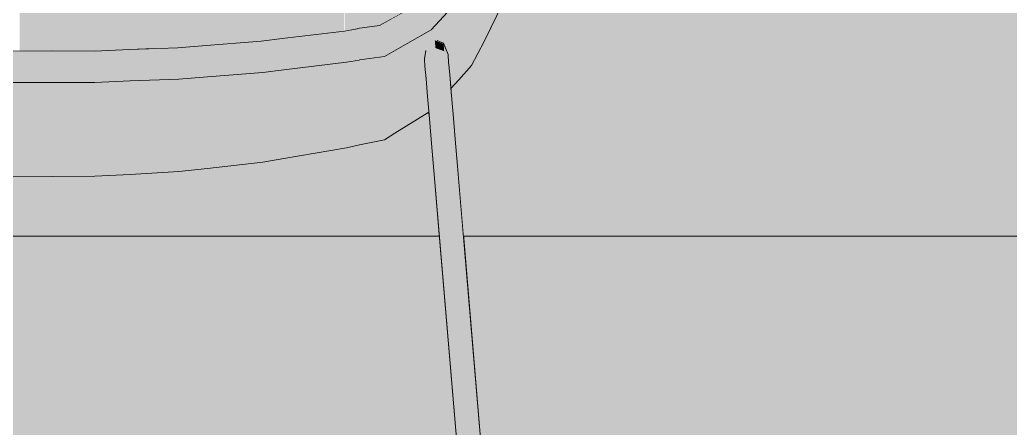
# Model space of a CAD drawing. Header units: centimetres. Extents: x -4381 to 5639, y -3920 to 4826.
# Drawn here: x 72.8344 to 73.2083, y 32.4811 to 32.6352 of the extents above; entities that cross this region are included whole.
import ezdxf
from ezdxf.xclip import XClip

# ---------------------------------------------------------------- set-up
doc = ezdxf.new("R2010")
doc.units = ezdxf.units.CM
doc.header["$MEASUREMENT"] = 0
doc.header["$XCLIPFRAME"] = 0
doc.set_wipeout_variables(frame=1)
doc.linetypes.add('Wipeout_Contour', pattern=[100, 0, -100])
for name, color, linetype in [('01- MOBILIER', 7, 'Continuous'), ('Drawing & Figure', 7, 'Continuous'), ('Structural - Combined', 7, 'Continuous')]:
    doc.layers.add(name, color=color, linetype=linetype)
for name, color, linetype, lineweight in [('01- MOBILIER_Pen_No__101', 252, 'Continuous', 5), ('01- MOBILIER_Pen_No__18', 9, 'Continuous', 5), ('01- MOBILIER_Pen_No__2', 8, 'Continuous', 5), ('01- MOBILIER_Pen_No__7', 7, 'Continuous', 5), ('Structural - Combined_Pen_No__1', 7, 'Continuous', 5)]:
    doc.layers.add(name, color=color, linetype=linetype, lineweight=lineweight)
for name, color, linetype, lineweight, true_color in [('01- MOBILIER_Pen_No__160', 7, 'Continuous', 5, 0xdae3bb), ('01- MOBILIER_Pen_No__178', 7, 'Continuous', 5, 0xbda888), ('01- MOBILIER_Pen_No__180', 7, 'Continuous', 5, 0xe2e3c6), ('01- MOBILIER_Pen_No__184', 7, 'Continuous', 5, 0xc5d295), ('01- MOBILIER_Pen_No__186', 7, 'Continuous', 5, 0xe8e8e8), ('01- MOBILIER_Pen_No__62', 7, 'Continuous', 5, 0xaaaaaa), ('Structural - Combined_Pen_No__102', 7, 'Continuous', 5, 0xcccccc)]:
    doc.layers.add(name, color=color, linetype=linetype, lineweight=lineweight, true_color=true_color)

# ---------------------------------------------------------------- blocks, each defined once
blk = doc.blocks.new('Drawing_7_7', base_point=(-363.09186, 32.20361))
at = {"color": 254, "linetype": 'Wipeout_Contour', "lineweight": 0, "ltscale": 319.510184}
blk.add_wipeout([(72.84688, 32.87861), (72.84688, 32.62348), (72.85934, 32.62344), (72.85934, 32.87861)], dxfattribs=at).dxf.layer = '01- MOBILIER'
at = {"color": 254, "linetype": 'Wipeout_Contour', "lineweight": 0, "ltscale": 319.510841}
blk.add_wipeout([(73.03014, 32.20361), (73.03147, 32.20361), (72.99963, 32.58001), (72.99826, 32.58043)], dxfattribs=at).dxf.layer = '01- MOBILIER'
at = {"layer": '01- MOBILIER_Pen_No__186', "linetype": 'Continuous', "ltscale": 10}
for points in [[(72.84688, 32.87861), (72.84688, 32.62348), (72.85934, 32.62344), (72.85934, 32.87861)], [(73.03014, 32.20361), (73.03147, 32.20361), (72.99963, 32.58001), (72.99826, 32.58043)]]:
    blk.add_hatch(color=256, dxfattribs=at).paths.add_polyline_path(points)
at = {"color": 254, "linetype": 'Wipeout_Contour', "lineweight": 0, "ltscale": 479.036518}
blk.add_wipeout([(72.85934, 32.87861), (72.85934, 32.62344), (72.86264, 32.62342), (72.87589, 32.62402), (72.88419, 32.62432), (72.88419, 32.87861)], dxfattribs=at).dxf.layer = '01- MOBILIER'
at = {"color": 254, "linetype": 'Wipeout_Contour', "lineweight": 0, "ltscale": 319.504409}
blk.add_wipeout([(73.02694, 32.20361), (73.03014, 32.20361), (72.99826, 32.58043), (72.99508, 32.58014)], dxfattribs=at).dxf.layer = '01- MOBILIER'
at = {"layer": '01- MOBILIER_Pen_No__180', "linetype": 'Continuous', "ltscale": 10}
blk.add_hatch(color=256, dxfattribs=at).paths.add_polyline_path([(72.85934, 32.87861), (72.85934, 32.62344), (72.86264, 32.62342), (72.87589, 32.62402), (72.88419, 32.62432), (72.88419, 32.87861)])
at = {"layer": '01- MOBILIER_Pen_No__186', "linetype": 'Continuous', "ltscale": 10}
blk.add_hatch(color=256, dxfattribs=at).paths.add_polyline_path([(73.02694, 32.20361), (73.03014, 32.20361), (72.99826, 32.58043), (72.99508, 32.58014)])
at = {"color": 254, "linetype": 'Wipeout_Contour', "lineweight": 0, "ltscale": 478.785004}
blk.add_wipeout([(72.88419, 32.62432), (72.89413, 32.62469), (72.90479, 32.6256), (72.90885, 32.62592), (72.90885, 32.87861), (72.88419, 32.87861)], dxfattribs=at).dxf.layer = '01- MOBILIER'
at = {"color": 254, "linetype": 'Wipeout_Contour', "lineweight": 0, "ltscale": 239.235139}
blk.add_wipeout([(72.84688, 32.62348), (72.86276, 32.61155), (72.86264, 32.62342)], dxfattribs=at).dxf.layer = '01- MOBILIER'
at = {"color": 254, "linetype": 'Wipeout_Contour', "lineweight": 0, "ltscale": 319.492924}
blk.add_wipeout([(73.02373, 32.20361), (73.02694, 32.20361), (72.99508, 32.58014), (72.99195, 32.57931)], dxfattribs=at).dxf.layer = '01- MOBILIER'
at = {"layer": '01- MOBILIER_Pen_No__101', "linetype": 'Continuous', "ltscale": 10}
blk.add_hatch(color=256, dxfattribs=at).paths.add_polyline_path([(73.02373, 32.20361), (73.02694, 32.20361), (72.99508, 32.58014), (72.99195, 32.57931)])
at = {"layer": '01- MOBILIER_Pen_No__180', "linetype": 'Continuous', "ltscale": 10}
for points in [[(72.88419, 32.62432), (72.89413, 32.62469), (72.90479, 32.6256), (72.90885, 32.62592), (72.90885, 32.87861), (72.88419, 32.87861)], [(72.84688, 32.62348), (72.86276, 32.61155), (72.86264, 32.62342)]]:
    blk.add_hatch(color=256, dxfattribs=at).paths.add_polyline_path(points)
at = {"color": 254, "linetype": 'Wipeout_Contour', "lineweight": 0, "ltscale": 399.28503}
blk.add_wipeout([(72.90885, 32.62592), (72.92557, 32.62722), (72.93322, 32.62819), (72.93322, 32.87861), (72.90885, 32.87861)], dxfattribs=at).dxf.layer = '01- MOBILIER'
at = {"color": 254, "linetype": 'Wipeout_Contour', "lineweight": 0, "ltscale": 239.717094}
blk.add_wipeout([(72.84688, 32.62348), (72.84688, 32.61161), (72.86276, 32.61155)], dxfattribs=at).dxf.layer = '01- MOBILIER'
at = {"color": 254, "linetype": 'Wipeout_Contour', "lineweight": 0, "ltscale": 319.48419}
blk.add_wipeout([(73.0224, 32.20361), (73.02373, 32.20361), (72.99195, 32.57931), (72.99069, 32.57842)], dxfattribs=at).dxf.layer = '01- MOBILIER'
at = {"layer": '01- MOBILIER_Pen_No__101', "linetype": 'Continuous', "ltscale": 10}
blk.add_hatch(color=256, dxfattribs=at).paths.add_polyline_path([(73.0224, 32.20361), (73.02373, 32.20361), (72.99195, 32.57931), (72.99069, 32.57842)])
at = {"layer": '01- MOBILIER_Pen_No__160', "linetype": 'Continuous', "ltscale": 10}
blk.add_hatch(color=256, dxfattribs=at).paths.add_polyline_path([(72.90885, 32.62592), (72.92557, 32.62722), (72.93322, 32.62819), (72.93322, 32.87861), (72.90885, 32.87861)])
at = {"layer": '01- MOBILIER_Pen_No__180', "linetype": 'Continuous', "ltscale": 10}
blk.add_hatch(color=256, dxfattribs=at).paths.add_polyline_path([(72.84688, 32.62348), (72.84688, 32.61161), (72.86276, 32.61155)])
at = {"color": 254, "linetype": 'Wipeout_Contour', "lineweight": 0, "ltscale": 319.464747}
blk.add_wipeout([(72.83443, 32.62344), (72.84688, 32.62348), (72.84688, 32.87861), (72.83443, 32.87861)], dxfattribs=at).dxf.layer = '01- MOBILIER'
at = {"color": 254, "linetype": 'Wipeout_Contour', "lineweight": 0, "ltscale": 319.864058}
blk.add_wipeout([(72.93322, 32.62819), (72.95694, 32.63101), (72.95716, 32.87861), (72.93322, 32.87861)], dxfattribs=at).dxf.layer = '01- MOBILIER'
at = {"color": 254, "linetype": 'Wipeout_Contour', "lineweight": 0, "ltscale": 239.263917}
blk.add_wipeout([(72.86264, 32.62342), (72.87612, 32.61215), (72.87589, 32.62402)], dxfattribs=at).dxf.layer = '01- MOBILIER'
at = {"color": 254, "linetype": 'Wipeout_Contour', "lineweight": 0, "ltscale": 319.715091}
blk.add_wipeout([(72.99963, 32.58001), (72.99877, 32.59017), (72.99734, 32.59136), (72.99826, 32.58043)], dxfattribs=at).dxf.layer = '01- MOBILIER'
at = {"color": 254, "linetype": 'Wipeout_Contour', "lineweight": 0, "ltscale": 319.020632}
blk.add_wipeout([(72.68617, 32.37861), (73.0076, 32.37861), (72.99279, 32.55361), (72.70097, 32.55361)], dxfattribs=at).dxf.layer = 'Structural - Combined'
at = {"layer": '01- MOBILIER_Pen_No__160', "linetype": 'Continuous', "ltscale": 10}
blk.add_hatch(color=256, dxfattribs=at).paths.add_polyline_path([(72.93322, 32.62819), (72.95694, 32.63101), (72.95716, 32.87861), (72.93322, 32.87861)])
at = {"layer": '01- MOBILIER_Pen_No__180', "linetype": 'Continuous', "ltscale": 10}
blk.add_hatch(color=256, dxfattribs=at).paths.add_polyline_path([(72.86264, 32.62342), (72.87612, 32.61215), (72.87589, 32.62402)])
at = {"layer": '01- MOBILIER_Pen_No__186', "linetype": 'Continuous', "ltscale": 10}
for points in [[(72.83443, 32.62344), (72.84688, 32.62348), (72.84688, 32.87861), (72.83443, 32.87861)], [(72.99963, 32.58001), (72.99877, 32.59017), (72.99734, 32.59136), (72.99826, 32.58043)]]:
    blk.add_hatch(color=256, dxfattribs=at).paths.add_polyline_path(points)
at = {"layer": 'Structural - Combined_Pen_No__102', "linetype": 'Continuous', "ltscale": 10}
blk.add_hatch(color=256, dxfattribs=at).paths.add_polyline_path([(72.68617, 32.37861), (73.0076, 32.37861), (72.99279, 32.55361), (72.70097, 32.55361)])
at = {"color": 254, "linetype": 'Wipeout_Contour', "lineweight": 0, "ltscale": 479.54867}
blk.add_wipeout([(72.95716, 32.87861), (72.95716, 32.63105), (72.96181, 32.63183), (72.97021, 32.63304), (72.97808, 32.63745), (72.97808, 32.87861)], dxfattribs=at).dxf.layer = '01- MOBILIER'
at = {"color": 254, "linetype": 'Wipeout_Contour', "lineweight": 0, "ltscale": 239.768576}
blk.add_wipeout([(72.86264, 32.62342), (72.86276, 32.61155), (72.87612, 32.61215)], dxfattribs=at).dxf.layer = '01- MOBILIER'
at = {"color": 254, "linetype": 'Wipeout_Contour', "lineweight": 0, "ltscale": 319.765503}
blk.add_wipeout([(72.99826, 32.58043), (72.99734, 32.59136), (72.99413, 32.59138), (72.99508, 32.58014)], dxfattribs=at).dxf.layer = '01- MOBILIER'
at = {"color": 254, "linetype": 'Wipeout_Contour', "lineweight": 0, "ltscale": 320.516745}
blk.add_wipeout([(73.00186, 32.55361), (73.01667, 32.37861), (73.49609, 32.37861), (73.51089, 32.55361)], dxfattribs=at).dxf.layer = 'Structural - Combined'
at = {"layer": '01- MOBILIER_Pen_No__180', "linetype": 'Continuous', "ltscale": 10}
blk.add_hatch(color=256, dxfattribs=at).paths.add_polyline_path([(72.86264, 32.62342), (72.86276, 32.61155), (72.87612, 32.61215)])
at = {"layer": '01- MOBILIER_Pen_No__184', "linetype": 'Continuous', "ltscale": 10}
blk.add_hatch(color=256, dxfattribs=at).paths.add_polyline_path([(72.95716, 32.87861), (72.95716, 32.63105), (72.96181, 32.63183), (72.97021, 32.63304), (72.97808, 32.63745), (72.97808, 32.87861)])
at = {"layer": '01- MOBILIER_Pen_No__186', "linetype": 'Continuous', "ltscale": 10}
blk.add_hatch(color=256, dxfattribs=at).paths.add_polyline_path([(72.99826, 32.58043), (72.99734, 32.59136), (72.99413, 32.59138), (72.99508, 32.58014)])
at = {"layer": 'Structural - Combined_Pen_No__102', "linetype": 'Continuous', "ltscale": 10}
blk.add_hatch(color=256, dxfattribs=at).paths.add_polyline_path([(73.00186, 32.55361), (73.01667, 32.37861), (73.49609, 32.37861), (73.51089, 32.55361)])
at = {"color": 254, "linetype": 'Wipeout_Contour', "lineweight": 0, "ltscale": 239.309933}
blk.add_wipeout([(72.87589, 32.62402), (72.89449, 32.61283), (72.89413, 32.62469)], dxfattribs=at).dxf.layer = '01- MOBILIER'
at = {"color": 254, "linetype": 'Wipeout_Contour', "lineweight": 0, "ltscale": 319.259769}
blk.add_wipeout([(72.84688, 32.61161), (72.84688, 32.57612), (72.86276, 32.57618), (72.86276, 32.61155)], dxfattribs=at).dxf.layer = '01- MOBILIER'
at = {"color": 254, "linetype": 'Wipeout_Contour', "lineweight": 0, "ltscale": 319.744225}
blk.add_wipeout([(72.99508, 32.58014), (72.99413, 32.59138), (72.99102, 32.59023), (72.99195, 32.57931)], dxfattribs=at).dxf.layer = '01- MOBILIER'
at = {"layer": '01- MOBILIER_Pen_No__178', "linetype": 'Continuous', "ltscale": 10}
blk.add_hatch(color=256, dxfattribs=at).paths.add_polyline_path([(72.84688, 32.61161), (72.84688, 32.57612), (72.86276, 32.57618), (72.86276, 32.61155)])
at = {"layer": '01- MOBILIER_Pen_No__180', "linetype": 'Continuous', "ltscale": 10}
blk.add_hatch(color=256, dxfattribs=at).paths.add_polyline_path([(72.87589, 32.62402), (72.89449, 32.61283), (72.89413, 32.62469)])
at = {"layer": '01- MOBILIER_Pen_No__62', "linetype": 'Continuous', "ltscale": 10}
blk.add_hatch(color=256, dxfattribs=at).paths.add_polyline_path([(72.99508, 32.58014), (72.99413, 32.59138), (72.99102, 32.59023), (72.99195, 32.57931)])
at = {"color": 254, "linetype": 'Wipeout_Contour', "lineweight": 0, "ltscale": 240.078585}
blk.add_wipeout([(72.84688, 32.62348), (72.83113, 32.62342), (72.83101, 32.61155)], dxfattribs=at).dxf.layer = '01- MOBILIER'
at = {"color": 254, "linetype": 'Wipeout_Contour', "lineweight": 0, "ltscale": 239.810657}
blk.add_wipeout([(72.87589, 32.62402), (72.87612, 32.61215), (72.89449, 32.61283)], dxfattribs=at).dxf.layer = '01- MOBILIER'
at = {"color": 254, "linetype": 'Wipeout_Contour', "lineweight": 0, "ltscale": 319.716237}
blk.add_wipeout([(72.99877, 32.59017), (72.99797, 32.59963), (72.99646, 32.60175), (72.99734, 32.59136)], dxfattribs=at).dxf.layer = '01- MOBILIER'
at = {"color": 254, "linetype": 'Wipeout_Contour', "lineweight": 0, "ltscale": 319.739542}
blk.add_wipeout([(72.99195, 32.57931), (72.99102, 32.59023), (72.98983, 32.58858), (72.99069, 32.57842)], dxfattribs=at).dxf.layer = '01- MOBILIER'
at = {"layer": '01- MOBILIER_Pen_No__101', "linetype": 'Continuous', "ltscale": 10}
blk.add_hatch(color=256, dxfattribs=at).paths.add_polyline_path([(72.99195, 32.57931), (72.99102, 32.59023), (72.98983, 32.58858), (72.99069, 32.57842)])
at = {"layer": '01- MOBILIER_Pen_No__160', "linetype": 'Continuous', "ltscale": 10}
blk.add_hatch(color=256, dxfattribs=at).paths.add_polyline_path([(72.84688, 32.62348), (72.83113, 32.62342), (72.83101, 32.61155)])
at = {"layer": '01- MOBILIER_Pen_No__180', "linetype": 'Continuous', "ltscale": 10}
blk.add_hatch(color=256, dxfattribs=at).paths.add_polyline_path([(72.87589, 32.62402), (72.87612, 32.61215), (72.89449, 32.61283)])
at = {"layer": '01- MOBILIER_Pen_No__186', "linetype": 'Continuous', "ltscale": 10}
blk.add_hatch(color=256, dxfattribs=at).paths.add_polyline_path([(72.99877, 32.59017), (72.99797, 32.59963), (72.99646, 32.60175), (72.99734, 32.59136)])
at = {"layer": '01- MOBILIER_Pen_No__7', "linetype": 'Continuous', "ltscale": 10}
blk.add_line((72.86264, 32.62342), (72.87589, 32.62402), dxfattribs=at)
at = {"color": 254, "linetype": 'Wipeout_Contour', "lineweight": 0, "ltscale": 238.777772}
blk.add_wipeout([(72.84688, 32.62348), (72.83101, 32.61155), (72.84688, 32.61161)], dxfattribs=at).dxf.layer = '01- MOBILIER'
at = {"color": 254, "linetype": 'Wipeout_Contour', "lineweight": 0, "ltscale": 239.357637}
blk.add_wipeout([(72.89413, 32.62469), (72.90524, 32.61375), (72.90479, 32.6256)], dxfattribs=at).dxf.layer = '01- MOBILIER'
at = {"color": 254, "linetype": 'Wipeout_Contour', "lineweight": 0, "ltscale": 319.753834}
blk.add_wipeout([(72.99734, 32.59136), (72.99646, 32.60175), (72.99322, 32.60217), (72.99413, 32.59138)], dxfattribs=at).dxf.layer = '01- MOBILIER'
at = {"layer": '01- MOBILIER_Pen_No__160', "linetype": 'Continuous', "ltscale": 10}
blk.add_hatch(color=256, dxfattribs=at).paths.add_polyline_path([(72.84688, 32.62348), (72.83101, 32.61155), (72.84688, 32.61161)])
at = {"layer": '01- MOBILIER_Pen_No__180', "linetype": 'Continuous', "ltscale": 10}
blk.add_hatch(color=256, dxfattribs=at).paths.add_polyline_path([(72.89413, 32.62469), (72.90524, 32.61375), (72.90479, 32.6256)])
at = {"layer": '01- MOBILIER_Pen_No__186', "linetype": 'Continuous', "ltscale": 10}
blk.add_hatch(color=256, dxfattribs=at).paths.add_polyline_path([(72.99734, 32.59136), (72.99646, 32.60175), (72.99322, 32.60217), (72.99413, 32.59138)])
at = {"layer": '01- MOBILIER_Pen_No__7', "linetype": 'Continuous', "ltscale": 10}
for q in [(72.83113, 32.62342), (72.86264, 32.62342)]:
    blk.add_line((72.84688, 32.62348), q, dxfattribs=at)
at = {"color": 254, "linetype": 'Wipeout_Contour', "lineweight": 0, "ltscale": 239.844031}
blk.add_wipeout([(72.89413, 32.62469), (72.89449, 32.61283), (72.90524, 32.61375)], dxfattribs=at).dxf.layer = '01- MOBILIER'
at = {"color": 254, "linetype": 'Wipeout_Contour', "lineweight": 0, "ltscale": 319.201808}
blk.add_wipeout([(72.83101, 32.57618), (72.84688, 32.57612), (72.84688, 32.61161), (72.83101, 32.61155)], dxfattribs=at).dxf.layer = '01- MOBILIER'
at = {"color": 254, "linetype": 'Wipeout_Contour', "lineweight": 0, "ltscale": 319.757331}
blk.add_wipeout([(72.99413, 32.59138), (72.99322, 32.60217), (72.99014, 32.60063), (72.99102, 32.59023)], dxfattribs=at).dxf.layer = '01- MOBILIER'
at = {"layer": '01- MOBILIER_Pen_No__178', "linetype": 'Continuous', "ltscale": 10}
blk.add_hatch(color=256, dxfattribs=at).paths.add_polyline_path([(72.83101, 32.57618), (72.84688, 32.57612), (72.84688, 32.61161), (72.83101, 32.61155)])
at = {"layer": '01- MOBILIER_Pen_No__180', "linetype": 'Continuous', "ltscale": 10}
blk.add_hatch(color=256, dxfattribs=at).paths.add_polyline_path([(72.89413, 32.62469), (72.89449, 32.61283), (72.90524, 32.61375)])
at = {"layer": '01- MOBILIER_Pen_No__62', "linetype": 'Continuous', "ltscale": 10}
blk.add_hatch(color=256, dxfattribs=at).paths.add_polyline_path([(72.99413, 32.59138), (72.99322, 32.60217), (72.99014, 32.60063), (72.99102, 32.59023)])
at = {"layer": '01- MOBILIER_Pen_No__7', "linetype": 'Continuous', "ltscale": 10}
for p, q in [((72.87589, 32.62402), (72.89413, 32.62469)), ((72.84688, 32.61161), (72.83101, 32.61155))]:
    blk.add_line(p, q, dxfattribs=at)
at = {"color": 254, "linetype": 'Wipeout_Contour', "lineweight": 0, "ltscale": 239.37183}
blk.add_wipeout([(72.90479, 32.6256), (72.92618, 32.61539), (72.92557, 32.62722)], dxfattribs=at).dxf.layer = '01- MOBILIER'
at = {"color": 254, "linetype": 'Wipeout_Contour', "lineweight": 0, "ltscale": 479.166573}
blk.add_wipeout([(72.86276, 32.61155), (72.86276, 32.57618), (72.87612, 32.57688), (72.89449, 32.57797), (72.89449, 32.61283), (72.87612, 32.61215)], dxfattribs=at).dxf.layer = '01- MOBILIER'
at = {"color": 254, "linetype": 'Wipeout_Contour', "lineweight": 0, "ltscale": 319.734817}
blk.add_wipeout([(72.99797, 32.59963), (72.99727, 32.6079), (72.99569, 32.61084), (72.99646, 32.60175)], dxfattribs=at).dxf.layer = '01- MOBILIER'
at = {"color": 254, "linetype": 'Wipeout_Contour', "lineweight": 0, "ltscale": 319.756022}
blk.add_wipeout([(72.99102, 32.59023), (72.99014, 32.60063), (72.98903, 32.59804), (72.98983, 32.58858)], dxfattribs=at).dxf.layer = '01- MOBILIER'
at = {"layer": '01- MOBILIER_Pen_No__101', "linetype": 'Continuous', "ltscale": 10}
blk.add_hatch(color=256, dxfattribs=at).paths.add_polyline_path([(72.99102, 32.59023), (72.99014, 32.60063), (72.98903, 32.59804), (72.98983, 32.58858)])
at = {"layer": '01- MOBILIER_Pen_No__178', "linetype": 'Continuous', "ltscale": 10}
blk.add_hatch(color=256, dxfattribs=at).paths.add_polyline_path([(72.86276, 32.61155), (72.86276, 32.57618), (72.87612, 32.57688), (72.89449, 32.57797), (72.89449, 32.61283), (72.87612, 32.61215)])
at = {"layer": '01- MOBILIER_Pen_No__180', "linetype": 'Continuous', "ltscale": 10}
blk.add_hatch(color=256, dxfattribs=at).paths.add_polyline_path([(72.90479, 32.6256), (72.92618, 32.61539), (72.92557, 32.62722)])
at = {"layer": '01- MOBILIER_Pen_No__186', "linetype": 'Continuous', "ltscale": 10}
blk.add_hatch(color=256, dxfattribs=at).paths.add_polyline_path([(72.99797, 32.59963), (72.99727, 32.6079), (72.99569, 32.61084), (72.99646, 32.60175)])
at = {"layer": '01- MOBILIER_Pen_No__7', "linetype": 'Continuous', "ltscale": 10}
for p, q in [((72.84688, 32.61161), (72.86276, 32.61155)), ((72.86276, 32.61155), (72.87612, 32.61215))]:
    blk.add_line(p, q, dxfattribs=at)
at = {"color": 254, "linetype": 'Wipeout_Contour', "lineweight": 0, "ltscale": 239.919537}
blk.add_wipeout([(72.90479, 32.6256), (72.90524, 32.61375), (72.92618, 32.61539)], dxfattribs=at).dxf.layer = '01- MOBILIER'
at = {"color": 254, "linetype": 'Wipeout_Contour', "lineweight": 0, "ltscale": 319.767982}
blk.add_wipeout([(72.99646, 32.60175), (72.99569, 32.61084), (72.99242, 32.6116), (72.99322, 32.60217)], dxfattribs=at).dxf.layer = '01- MOBILIER'
at = {"layer": '01- MOBILIER', "linetype": 'Continuous', "lineweight": 0, "ltscale": 10, "true_color": 0xffffff}
blk.add_hatch(color=7, dxfattribs=at).paths.add_polyline_path([(72.99646, 32.60175), (72.99569, 32.61084), (72.99242, 32.6116), (72.99322, 32.60217)])
at = {"layer": '01- MOBILIER_Pen_No__180', "linetype": 'Continuous', "ltscale": 10}
blk.add_hatch(color=256, dxfattribs=at).paths.add_polyline_path([(72.90479, 32.6256), (72.90524, 32.61375), (72.92618, 32.61539)])
at = {"layer": '01- MOBILIER_Pen_No__7', "linetype": 'Continuous', "ltscale": 10}
blk.add_line((72.89413, 32.62469), (72.90479, 32.6256), dxfattribs=at)
at = {"color": 254, "linetype": 'Wipeout_Contour', "lineweight": 0, "ltscale": 239.47321}
blk.add_wipeout([(72.92557, 32.62722), (72.93414, 32.61639), (72.93347, 32.62822)], dxfattribs=at).dxf.layer = '01- MOBILIER'
at = {"color": 254, "linetype": 'Wipeout_Contour', "lineweight": 0, "ltscale": 319.770398}
blk.add_wipeout([(72.99322, 32.60217), (72.99242, 32.6116), (72.98937, 32.60972), (72.99014, 32.60063)], dxfattribs=at).dxf.layer = '01- MOBILIER'
at = {"layer": '01- MOBILIER_Pen_No__180', "linetype": 'Continuous', "ltscale": 10}
blk.add_hatch(color=256, dxfattribs=at).paths.add_polyline_path([(72.92557, 32.62722), (72.93414, 32.61639), (72.93347, 32.62822)])
at = {"layer": '01- MOBILIER_Pen_No__62', "linetype": 'Continuous', "ltscale": 10}
blk.add_hatch(color=256, dxfattribs=at).paths.add_polyline_path([(72.99322, 32.60217), (72.99242, 32.6116), (72.98937, 32.60972), (72.99014, 32.60063)])
at = {"color": 254, "linetype": 'Wipeout_Contour', "lineweight": 0, "ltscale": 239.89956}
blk.add_wipeout([(72.92557, 32.62722), (72.92618, 32.61539), (72.93414, 32.61639)], dxfattribs=at).dxf.layer = '01- MOBILIER'
at = {"color": 254, "linetype": 'Wipeout_Contour', "lineweight": 0, "ltscale": 319.752918}
blk.add_wipeout([(72.99727, 32.6079), (72.99671, 32.61456), (72.99507, 32.61818), (72.99569, 32.61084)], dxfattribs=at).dxf.layer = '01- MOBILIER'
at = {"color": 254, "linetype": 'Wipeout_Contour', "lineweight": 0, "ltscale": 319.77002}
blk.add_wipeout([(72.99014, 32.60063), (72.98937, 32.60972), (72.98833, 32.6063), (72.98903, 32.59804)], dxfattribs=at).dxf.layer = '01- MOBILIER'
at = {"layer": '01- MOBILIER_Pen_No__101', "linetype": 'Continuous', "ltscale": 10}
blk.add_hatch(color=256, dxfattribs=at).paths.add_polyline_path([(72.99014, 32.60063), (72.98937, 32.60972), (72.98833, 32.6063), (72.98903, 32.59804)])
at = {"layer": '01- MOBILIER_Pen_No__180', "linetype": 'Continuous', "ltscale": 10}
blk.add_hatch(color=256, dxfattribs=at).paths.add_polyline_path([(72.92557, 32.62722), (72.92618, 32.61539), (72.93414, 32.61639)])
at = {"layer": '01- MOBILIER_Pen_No__186', "linetype": 'Continuous', "ltscale": 10}
blk.add_hatch(color=256, dxfattribs=at).paths.add_polyline_path([(72.99727, 32.6079), (72.99671, 32.61456), (72.99507, 32.61818), (72.99569, 32.61084)])
at = {"layer": '01- MOBILIER_Pen_No__7', "linetype": 'Continuous', "ltscale": 10}
blk.add_line((72.90479, 32.6256), (72.92557, 32.62722), dxfattribs=at)
at = {"color": 254, "linetype": 'Wipeout_Contour', "lineweight": 0, "ltscale": 239.424843}
blk.add_wipeout([(72.93347, 32.62822), (72.95779, 32.61921), (72.95694, 32.63101)], dxfattribs=at).dxf.layer = '01- MOBILIER'
at = {"color": 254, "linetype": 'Wipeout_Contour', "lineweight": 0, "ltscale": 319.780472}
blk.add_wipeout([(72.99569, 32.61084), (72.99507, 32.61818), (72.99178, 32.6192), (72.99242, 32.6116)], dxfattribs=at).dxf.layer = '01- MOBILIER'
at = {"color": 254, "linetype": 'Wipeout_Contour', "lineweight": 0, "ltscale": 479.490103}
blk.add_wipeout([(72.89449, 32.61283), (72.89449, 32.57797), (72.90524, 32.57913), (72.92618, 32.58155), (72.92618, 32.61539), (72.90524, 32.61375)], dxfattribs=at).dxf.layer = '01- MOBILIER'
at = {"layer": '01- MOBILIER', "linetype": 'Continuous', "lineweight": 0, "ltscale": 10, "true_color": 0xffffff}
blk.add_hatch(color=7, dxfattribs=at).paths.add_polyline_path([(72.99569, 32.61084), (72.99507, 32.61818), (72.99178, 32.6192), (72.99242, 32.6116)])
at = {"layer": '01- MOBILIER_Pen_No__178', "linetype": 'Continuous', "ltscale": 10}
blk.add_hatch(color=256, dxfattribs=at).paths.add_polyline_path([(72.89449, 32.61283), (72.89449, 32.57797), (72.90524, 32.57913), (72.92618, 32.58155), (72.92618, 32.61539), (72.90524, 32.61375)])
at = {"layer": '01- MOBILIER_Pen_No__180', "linetype": 'Continuous', "ltscale": 10}
blk.add_hatch(color=256, dxfattribs=at).paths.add_polyline_path([(72.93347, 32.62822), (72.95779, 32.61921), (72.95694, 32.63101)])
at = {"layer": '01- MOBILIER_Pen_No__7', "linetype": 'Continuous', "ltscale": 10}
for p, q in [((72.87612, 32.61215), (72.89449, 32.61283)), ((72.89449, 32.61283), (72.90524, 32.61375))]:
    blk.add_line(p, q, dxfattribs=at)
at = {"color": 254, "linetype": 'Wipeout_Contour', "lineweight": 0, "ltscale": 240.039433}
blk.add_wipeout([(72.93347, 32.62822), (72.93414, 32.61639), (72.95779, 32.61921)], dxfattribs=at).dxf.layer = '01- MOBILIER'
at = {"color": 254, "linetype": 'Wipeout_Contour', "lineweight": 0, "ltscale": 319.770725}
blk.add_wipeout([(72.99671, 32.61456), (72.99631, 32.6193), (72.99463, 32.62338), (72.99507, 32.61818)], dxfattribs=at).dxf.layer = '01- MOBILIER'
at = {"color": 254, "linetype": 'Wipeout_Contour', "lineweight": 0, "ltscale": 319.781339}
blk.add_wipeout([(72.99242, 32.6116), (72.99178, 32.6192), (72.98875, 32.61705), (72.98937, 32.60972)], dxfattribs=at).dxf.layer = '01- MOBILIER'
at = {"layer": '01- MOBILIER_Pen_No__18', "linetype": 'Continuous', "ltscale": 10}
blk.add_hatch(color=256, dxfattribs=at).paths.add_polyline_path([(72.99242, 32.6116), (72.99178, 32.6192), (72.98875, 32.61705), (72.98937, 32.60972)])
at = {"layer": '01- MOBILIER_Pen_No__180', "linetype": 'Continuous', "ltscale": 10}
blk.add_hatch(color=256, dxfattribs=at).paths.add_polyline_path([(72.93347, 32.62822), (72.93414, 32.61639), (72.95779, 32.61921)])
at = {"layer": '01- MOBILIER_Pen_No__186', "linetype": 'Continuous', "ltscale": 10}
blk.add_hatch(color=256, dxfattribs=at).paths.add_polyline_path([(72.99671, 32.61456), (72.99631, 32.6193), (72.99463, 32.62338), (72.99507, 32.61818)])
at = {"layer": '01- MOBILIER_Pen_No__7', "linetype": 'Continuous', "ltscale": 10}
blk.add_line((72.92557, 32.62722), (72.93347, 32.62822), dxfattribs=at)
at = {"color": 254, "linetype": 'Wipeout_Contour', "lineweight": 0, "ltscale": 239.633348}
blk.add_wipeout([(72.95694, 32.63101), (72.9627, 32.62003), (72.96182, 32.63183)], dxfattribs=at).dxf.layer = '01- MOBILIER'
at = {"color": 254, "linetype": 'Wipeout_Contour', "lineweight": 0, "ltscale": 319.790823}
blk.add_wipeout([(72.99507, 32.61818), (72.99463, 32.62338), (72.99132, 32.6246), (72.99178, 32.6192)], dxfattribs=at).dxf.layer = '01- MOBILIER'
at = {"color": 254, "linetype": 'Wipeout_Contour', "lineweight": 0, "ltscale": 319.780984}
blk.add_wipeout([(72.98937, 32.60972), (72.98875, 32.61705), (72.98777, 32.61297), (72.98833, 32.6063)], dxfattribs=at).dxf.layer = '01- MOBILIER'
at = {"layer": '01- MOBILIER', "linetype": 'Continuous', "lineweight": 0, "ltscale": 10, "true_color": 0xffffff}
blk.add_hatch(color=7, dxfattribs=at).paths.add_polyline_path([(72.99507, 32.61818), (72.99463, 32.62338), (72.99132, 32.6246), (72.99178, 32.6192)])
at = {"layer": '01- MOBILIER_Pen_No__101', "linetype": 'Continuous', "ltscale": 10}
blk.add_hatch(color=256, dxfattribs=at).paths.add_polyline_path([(72.98937, 32.60972), (72.98875, 32.61705), (72.98777, 32.61297), (72.98833, 32.6063)])
at = {"layer": '01- MOBILIER_Pen_No__180', "linetype": 'Continuous', "ltscale": 10}
blk.add_hatch(color=256, dxfattribs=at).paths.add_polyline_path([(72.95694, 32.63101), (72.9627, 32.62003), (72.96182, 32.63183)])
at = {"color": 254, "linetype": 'Wipeout_Contour', "lineweight": 0, "ltscale": 239.911694}
blk.add_wipeout([(72.95694, 32.63101), (72.95779, 32.61921), (72.9627, 32.62003)], dxfattribs=at).dxf.layer = '01- MOBILIER'
at = {"color": 254, "linetype": 'Wipeout_Contour', "lineweight": 0, "ltscale": 319.789417}
blk.add_wipeout([(72.99631, 32.6193), (72.99609, 32.62186), (72.99439, 32.62619), (72.99463, 32.62338)], dxfattribs=at).dxf.layer = '01- MOBILIER'
at = {"color": 254, "linetype": 'Wipeout_Contour', "lineweight": 0, "ltscale": 319.789862}
blk.add_wipeout([(72.99178, 32.6192), (72.99132, 32.6246), (72.98831, 32.62225), (72.98875, 32.61705)], dxfattribs=at).dxf.layer = '01- MOBILIER'
at = {"layer": '01- MOBILIER_Pen_No__180', "linetype": 'Continuous', "ltscale": 10}
blk.add_hatch(color=256, dxfattribs=at).paths.add_polyline_path([(72.95694, 32.63101), (72.95779, 32.61921), (72.9627, 32.62003)])
at = {"layer": '01- MOBILIER_Pen_No__186', "linetype": 'Continuous', "ltscale": 10}
blk.add_hatch(color=256, dxfattribs=at).paths.add_polyline_path([(72.99631, 32.6193), (72.99609, 32.62186), (72.99439, 32.62619), (72.99463, 32.62338)])
at = {"layer": '01- MOBILIER_Pen_No__62', "linetype": 'Continuous', "ltscale": 10}
blk.add_hatch(color=256, dxfattribs=at).paths.add_polyline_path([(72.99178, 32.6192), (72.99132, 32.6246), (72.98831, 32.62225), (72.98875, 32.61705)])
at = {"layer": '01- MOBILIER_Pen_No__7', "linetype": 'Continuous', "ltscale": 10}
blk.add_line((72.93347, 32.62822), (72.95694, 32.63101), dxfattribs=at)
at = {"color": 254, "linetype": 'Wipeout_Contour', "lineweight": 0, "ltscale": 400.407955}
blk.add_wipeout([(72.99108, 32.62751), (72.99132, 32.6246), (72.99463, 32.62338), (72.99439, 32.62619), (72.99109, 32.62752)], dxfattribs=at).dxf.layer = '01- MOBILIER'
at = {"color": 254, "linetype": 'Wipeout_Contour', "lineweight": 0, "ltscale": 319.788381}
blk.add_wipeout([(72.98875, 32.61705), (72.98831, 32.62225), (72.98737, 32.6177), (72.98777, 32.61297)], dxfattribs=at).dxf.layer = '01- MOBILIER'
at = {"color": 254, "linetype": 'Wipeout_Contour', "lineweight": 0, "ltscale": 479.821151}
blk.add_wipeout([(72.92618, 32.61539), (72.92618, 32.58155), (72.93414, 32.58286), (72.95779, 32.58692), (72.95779, 32.61921), (72.93414, 32.61639)], dxfattribs=at).dxf.layer = '01- MOBILIER'
at = {"layer": '01- MOBILIER', "linetype": 'Continuous', "lineweight": 0, "ltscale": 10, "true_color": 0xffffff}
blk.add_hatch(color=7, dxfattribs=at).paths.add_polyline_path([(72.99108, 32.62751), (72.99132, 32.6246), (72.99463, 32.62338), (72.99439, 32.62619), (72.99109, 32.62752)])
at = {"layer": '01- MOBILIER_Pen_No__101', "linetype": 'Continuous', "ltscale": 10}
blk.add_hatch(color=256, dxfattribs=at).paths.add_polyline_path([(72.98875, 32.61705), (72.98831, 32.62225), (72.98737, 32.6177), (72.98777, 32.61297)])
at = {"layer": '01- MOBILIER_Pen_No__178', "linetype": 'Continuous', "ltscale": 10}
blk.add_hatch(color=256, dxfattribs=at).paths.add_polyline_path([(72.92618, 32.61539), (72.92618, 32.58155), (72.93414, 32.58286), (72.95779, 32.58692), (72.95779, 32.61921), (72.93414, 32.61639)])
at = {"layer": '01- MOBILIER_Pen_No__7', "linetype": 'Continuous', "ltscale": 10}
for p, q in [((72.90524, 32.61375), (72.92618, 32.61539)), ((72.92618, 32.61539), (72.93414, 32.61639))]:
    blk.add_line(p, q, dxfattribs=at)
at = {"color": 254, "linetype": 'Wipeout_Contour', "lineweight": 0, "ltscale": 399.826177}
blk.add_wipeout([(72.98808, 32.62496), (72.98831, 32.62225), (72.99132, 32.6246), (72.99108, 32.62751), (72.98973, 32.62606)], dxfattribs=at).dxf.layer = '01- MOBILIER'
at = {"color": 254, "linetype": 'Wipeout_Contour', "lineweight": 0, "ltscale": 399.083487}
blk.add_wipeout([(72.95779, 32.61921), (72.95779, 32.58692), (72.9627, 32.58801), (72.9627, 32.60036), (72.9627, 32.62003)], dxfattribs=at).dxf.layer = '01- MOBILIER'
at = {"layer": '01- MOBILIER_Pen_No__178', "linetype": 'Continuous', "ltscale": 10}
blk.add_hatch(color=256, dxfattribs=at).paths.add_polyline_path([(72.95779, 32.61921), (72.95779, 32.58692), (72.9627, 32.58801), (72.9627, 32.60036), (72.9627, 32.62003)])
at = {"layer": '01- MOBILIER_Pen_No__62', "linetype": 'Continuous', "ltscale": 10}
blk.add_hatch(color=256, dxfattribs=at).paths.add_polyline_path([(72.98808, 32.62496), (72.98831, 32.62225), (72.99132, 32.6246), (72.99108, 32.62751), (72.98973, 32.62606)])
at = {"layer": '01- MOBILIER_Pen_No__7', "linetype": 'Continuous', "ltscale": 10}
blk.add_line((72.93414, 32.61639), (72.95779, 32.61921), dxfattribs=at)
at = {"color": 254, "linetype": 'Wipeout_Contour', "lineweight": 0, "ltscale": 239.672009}
blk.add_wipeout([(72.96181, 32.63192), (72.97211, 32.62142), (72.97021, 32.63304)], dxfattribs=at).dxf.layer = '01- MOBILIER'
at = {"color": 254, "linetype": 'Wipeout_Contour', "lineweight": 0, "ltscale": 399.698261}
blk.add_wipeout([(72.98804, 32.62489), (72.98715, 32.62026), (72.98737, 32.6177), (72.98831, 32.62225), (72.98808, 32.62496)], dxfattribs=at).dxf.layer = '01- MOBILIER'
at = {"layer": '01- MOBILIER_Pen_No__101', "linetype": 'Continuous', "ltscale": 10}
blk.add_hatch(color=256, dxfattribs=at).paths.add_polyline_path([(72.98804, 32.62489), (72.98715, 32.62026), (72.98737, 32.6177), (72.98831, 32.62225), (72.98808, 32.62496)])
at = {"layer": '01- MOBILIER_Pen_No__186', "linetype": 'Continuous', "ltscale": 10}
blk.add_hatch(color=256, dxfattribs=at).paths.add_polyline_path([(72.96181, 32.63192), (72.97211, 32.62142), (72.97021, 32.63304)])
at = {"color": 254, "linetype": 'Wipeout_Contour', "lineweight": 0, "ltscale": 240.002817}
blk.add_wipeout([(72.96181, 32.63192), (72.96269, 32.62012), (72.97211, 32.62142)], dxfattribs=at).dxf.layer = '01- MOBILIER'
at = {"layer": '01- MOBILIER_Pen_No__186', "linetype": 'Continuous', "ltscale": 10}
blk.add_hatch(color=256, dxfattribs=at).paths.add_polyline_path([(72.96181, 32.63192), (72.96269, 32.62012), (72.97211, 32.62142)])
at = {"layer": '01- MOBILIER_Pen_No__7', "linetype": 'Continuous', "ltscale": 10}
blk.add_line((72.95694, 32.63101), (72.96182, 32.63183), dxfattribs=at)
at = {"color": 254, "linetype": 'Wipeout_Contour', "lineweight": 0, "ltscale": 239.423736}
blk.add_wipeout([(72.97021, 32.63304), (72.98973, 32.6314), (72.98595, 32.64186)], dxfattribs=at).dxf.layer = '01- MOBILIER'
at = {"layer": '01- MOBILIER_Pen_No__186', "linetype": 'Continuous', "ltscale": 10}
blk.add_hatch(color=256, dxfattribs=at).paths.add_polyline_path([(72.97021, 32.63304), (72.98973, 32.6314), (72.98595, 32.64186)])
at = {"color": 254, "linetype": 'Wipeout_Contour', "lineweight": 0, "ltscale": 240.337394}
blk.add_wipeout([(72.97021, 32.63304), (72.97211, 32.62142), (72.98973, 32.6314)], dxfattribs=at).dxf.layer = '01- MOBILIER'
at = {"layer": '01- MOBILIER_Pen_No__186', "linetype": 'Continuous', "ltscale": 10}
blk.add_hatch(color=256, dxfattribs=at).paths.add_polyline_path([(72.97021, 32.63304), (72.97211, 32.62142), (72.98973, 32.6314)])
at = {"layer": '01- MOBILIER_Pen_No__7', "linetype": 'Continuous', "ltscale": 10}
blk.add_line((72.96181, 32.63192), (72.97021, 32.63304), dxfattribs=at)
at = {"color": 254, "linetype": 'Wipeout_Contour', "lineweight": 0, "ltscale": 240.154929}
blk.add_wipeout([(72.98595, 32.64186), (72.98973, 32.6314), (72.99749, 32.63989)], dxfattribs=at).dxf.layer = '01- MOBILIER'
at = {"color": 254, "linetype": 'Wipeout_Contour', "lineweight": 0, "ltscale": 400.013784}
blk.add_wipeout([(72.96269, 32.5881), (72.97211, 32.58998), (72.97211, 32.62142), (72.96269, 32.62012), (72.96269, 32.60036)], dxfattribs=at).dxf.layer = '01- MOBILIER'
at = {"layer": '01- MOBILIER_Pen_No__178', "linetype": 'Continuous', "ltscale": 10}
blk.add_hatch(color=256, dxfattribs=at).paths.add_polyline_path([(72.96269, 32.5881), (72.97211, 32.58998), (72.97211, 32.62142), (72.96269, 32.62012), (72.96269, 32.60036)])
at = {"layer": '01- MOBILIER_Pen_No__186', "linetype": 'Continuous', "ltscale": 10}
blk.add_hatch(color=256, dxfattribs=at).paths.add_polyline_path([(72.98595, 32.64186), (72.98973, 32.6314), (72.99749, 32.63989)])
at = {"layer": '01- MOBILIER_Pen_No__7', "linetype": 'Continuous', "ltscale": 10}
blk.add_line((72.95779, 32.61921), (72.9627, 32.62003), dxfattribs=at)
at = {"color": 254, "linetype": 'Wipeout_Contour', "lineweight": 0, "ltscale": 718.606079}
blk.add_wipeout([(72.97211, 32.62142), (72.97211, 32.58998), (72.97603, 32.59246), (72.98884, 32.60036), (72.98713, 32.62052), (72.98773, 32.62366), (72.98804, 32.62489), (72.98973, 32.62606), (72.98973, 32.6314)], dxfattribs=at).dxf.layer = '01- MOBILIER'
at = {"layer": '01- MOBILIER_Pen_No__101', "linetype": 'Continuous', "ltscale": 10}
blk.add_hatch(color=256, dxfattribs=at).paths.add_polyline_path([(72.97211, 32.62142), (72.97211, 32.58998), (72.97603, 32.59246), (72.98884, 32.60036), (72.98713, 32.62052), (72.98773, 32.62366), (72.98804, 32.62489), (72.98973, 32.62606), (72.98973, 32.6314)])
at = {"layer": '01- MOBILIER_Pen_No__7', "linetype": 'Continuous', "ltscale": 10}
for p, q in [((72.97021, 32.63304), (72.98595, 32.64186)), ((72.98773, 32.62367), (72.98713, 32.62052)), ((72.96269, 32.62012), (72.97211, 32.62142)), ((72.98715, 32.62026), (72.98713, 32.62052)), ((72.98737, 32.6177), (72.98715, 32.62026)), ((72.98777, 32.61297), (72.98737, 32.6177))]:
    blk.add_line(p, q, dxfattribs=at)
at = {"color": 254, "linetype": 'Wipeout_Contour', "lineweight": 0, "ltscale": 799.773843}
blk.add_wipeout([(72.98973, 32.6314), (72.98973, 32.62606), (72.99108, 32.62751), (72.99437, 32.62647), (72.99607, 32.62211), (72.99715, 32.6093), (73.00009, 32.61263), (73.00495, 32.61804), (73.00495, 32.64785), (72.99749, 32.63989)], dxfattribs=at).dxf.layer = '01- MOBILIER'
at = {"color": 254, "linetype": 'Wipeout_Contour', "lineweight": 0, "ltscale": 1996.120535}
blk.add_wipeout([(72.70493, 32.60036), (72.70097, 32.55361), (72.99279, 32.55361), (72.98884, 32.60036), (72.97603, 32.59246), (72.97211, 32.58998), (72.9627, 32.5881), (72.95779, 32.58692), (72.93414, 32.58286), (72.92618, 32.58155), (72.90524, 32.57913), (72.89449, 32.57797), (72.87612, 32.57688), (72.86276, 32.57618), (72.84688, 32.57612), (72.83101, 32.57618), (72.81765, 32.57688), (72.79927, 32.57797), (72.78853, 32.57913), (72.76759, 32.58155), (72.75963, 32.58286), (72.73598, 32.58692), (72.73106, 32.58801), (72.72166, 32.58998), (72.71774, 32.59246)], dxfattribs=at).dxf.layer = 'Structural - Combined'
at = {"layer": '01- MOBILIER_Pen_No__2', "linetype": 'Continuous', "ltscale": 10}
blk.add_hatch(color=256, dxfattribs=at).paths.add_polyline_path([(72.98973, 32.6314), (72.98973, 32.62606), (72.99108, 32.62751), (72.99437, 32.62647), (72.99607, 32.62211), (72.99715, 32.6093), (73.00009, 32.61263), (73.00495, 32.61804), (73.00495, 32.64785), (72.99749, 32.63989)])
at = {"layer": 'Structural - Combined_Pen_No__102', "linetype": 'Continuous', "ltscale": 10}
blk.add_hatch(color=256, dxfattribs=at).paths.add_polyline_path([(72.70493, 32.60036), (72.70097, 32.55361), (72.99279, 32.55361), (72.98884, 32.60036), (72.97603, 32.59246), (72.97211, 32.58998), (72.9627, 32.5881), (72.95779, 32.58692), (72.93414, 32.58286), (72.92618, 32.58155), (72.90524, 32.57913), (72.89449, 32.57797), (72.87612, 32.57688), (72.86276, 32.57618), (72.84688, 32.57612), (72.83101, 32.57618), (72.81765, 32.57688), (72.79927, 32.57797), (72.78853, 32.57913), (72.76759, 32.58155), (72.75963, 32.58286), (72.73598, 32.58692), (72.73106, 32.58801), (72.72166, 32.58998), (72.71774, 32.59246)])
at = {"layer": '01- MOBILIER_Pen_No__7', "linetype": 'Continuous', "ltscale": 10}
for p, q in [((72.97211, 32.62142), (72.98973, 32.6314)), ((72.99437, 32.62647), (72.99195, 32.62745)), ((72.98833, 32.6063), (72.98777, 32.61297)), ((72.98903, 32.59804), (72.98833, 32.6063)), ((72.98884, 32.60036), (72.97603, 32.59246)), ((72.98983, 32.58858), (72.98903, 32.59804)), ((72.97603, 32.59246), (72.97211, 32.58998)), ((72.97211, 32.58998), (72.9627, 32.5881)), ((72.99069, 32.57842), (72.98983, 32.58858)), ((72.95779, 32.58692), (72.93414, 32.58286)), ((72.9627, 32.58801), (72.95779, 32.58692)), ((72.92618, 32.58155), (72.90524, 32.57913)), ((72.93414, 32.58286), (72.92618, 32.58155)), ((72.89449, 32.57797), (72.87612, 32.57688)), ((72.90524, 32.57913), (72.89449, 32.57797)), ((72.83101, 32.57618), (72.84688, 32.57612)), ((72.86276, 32.57618), (72.84688, 32.57612)), ((72.87612, 32.57688), (72.86276, 32.57618))]:
    blk.add_line(p, q, dxfattribs=at)
at = {"layer": 'Structural - Combined_Pen_No__1', "linetype": 'Continuous', "ltscale": 10}
blk.add_line((72.99279, 32.55361), (72.70097, 32.55361), dxfattribs=at)
at = {"color": 254, "linetype": 'Wipeout_Contour', "lineweight": 0, "ltscale": 479.633368}
blk.add_wipeout([(73.00495, 32.64785), (73.00495, 32.61804), (73.0097, 32.62709), (73.01208, 32.63199), (73.01672, 32.64157), (73.01672, 32.66957)], dxfattribs=at).dxf.layer = '01- MOBILIER'
at = {"layer": '01- MOBILIER_Pen_No__101', "linetype": 'Continuous', "ltscale": 10}
blk.add_hatch(color=256, dxfattribs=at).paths.add_polyline_path([(73.00495, 32.64785), (73.00495, 32.61804), (73.0097, 32.62709), (73.01208, 32.63199), (73.01672, 32.64157), (73.01672, 32.66957)])
at = {"color": 254, "linetype": 'Wipeout_Contour', "lineweight": 0, "ltscale": 1764.363281}
blk.add_wipeout([(72.99715, 32.6093), (73.00186, 32.55361), (73.51089, 32.55361), (73.5156, 32.6093), (73.51267, 32.61263), (73.50781, 32.61804), (73.50306, 32.62709), (73.50066, 32.63204), (73.49603, 32.64157), (73.49281, 32.65362), (73.4885, 32.66903), (73.48118, 32.70069), (73.47607, 32.72861), (73.03669, 32.72861), (73.03157, 32.70069), (73.02426, 32.66903), (73.01994, 32.65367), (73.01672, 32.64157), (73.01221, 32.63226), (73.0097, 32.62709), (73.00495, 32.61804), (73.00009, 32.61263)], dxfattribs=at).dxf.layer = 'Structural - Combined'
at = {"layer": 'Structural - Combined_Pen_No__102', "linetype": 'Continuous', "ltscale": 10}
blk.add_hatch(color=256, dxfattribs=at).paths.add_polyline_path([(72.99715, 32.6093), (73.00186, 32.55361), (73.51089, 32.55361), (73.5156, 32.6093), (73.51267, 32.61263), (73.50781, 32.61804), (73.50306, 32.62709), (73.50066, 32.63204), (73.49603, 32.64157), (73.49281, 32.65362), (73.4885, 32.66903), (73.48118, 32.70069), (73.47607, 32.72861), (73.03669, 32.72861), (73.03157, 32.70069), (73.02426, 32.66903), (73.01994, 32.65367), (73.01672, 32.64157), (73.01221, 32.63226), (73.0097, 32.62709), (73.00495, 32.61804), (73.00009, 32.61263)])
at = {"layer": '01- MOBILIER_Pen_No__7', "linetype": 'Continuous', "ltscale": 10}
for p, q in [((73.01672, 32.64157), (73.01221, 32.63226)), ((72.98973, 32.6314), (72.99749, 32.63989)), ((73.01221, 32.63226), (73.0097, 32.62709)), ((73.01215, 32.63202), (73.01224, 32.63239)), ((73.01224, 32.63239), (73.01215, 32.63202)), ((72.99607, 32.62211), (72.99437, 32.62647)), ((73.0097, 32.62709), (73.00495, 32.61804)), ((72.99609, 32.62186), (72.99607, 32.62211)), ((72.99631, 32.6193), (72.99609, 32.62186)), ((72.99671, 32.61456), (72.99631, 32.6193)), ((72.99727, 32.6079), (72.99671, 32.61456)), ((73.00495, 32.61804), (73.00009, 32.61263)), ((73.00009, 32.61263), (72.99715, 32.6093)), ((72.99797, 32.59963), (72.99727, 32.6079)), ((72.99877, 32.59017), (72.99797, 32.59963)), ((72.99963, 32.58001), (72.99877, 32.59017)), ((73.0224, 32.20361), (72.99069, 32.57842)), ((73.03147, 32.20361), (72.99963, 32.58001))]:
    blk.add_line(p, q, dxfattribs=at)
at = {"layer": 'Structural - Combined_Pen_No__1', "linetype": 'Continuous', "ltscale": 10}
blk.add_line((73.51089, 32.55361), (73.00186, 32.55361), dxfattribs=at)

msp = doc.modelspace()

# ---------------------------------------------------------------- block references
at = {"layer": 'Drawing & Figure', "color": 151, "linetype": 'Continuous', "lineweight": 5, "ltscale": 10, "true_color": 0x80c2ff}
ref = msp.add_blockref('Drawing_7_7', (-363.09186, 32.20361), dxfattribs=at)
XClip(ref).set_block_clipping_path([(51.7463984619, 23.6253966175), (100.4426918859, 45.1170657245)])

doc.saveas('drawing.dxf')
